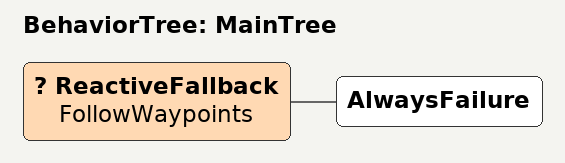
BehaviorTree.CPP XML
<!--
  This Behavior Tree processes each of the given waypoints with NavigateToPose.
-->
<root main_tree_to_execute="MainTree">
  <BehaviorTree ID="MainTree">
    <ReactiveFallback name="FollowWaypoints">
      <AlwaysFailure/>
    </ReactiveFallback>
  </BehaviorTree>
</root>
